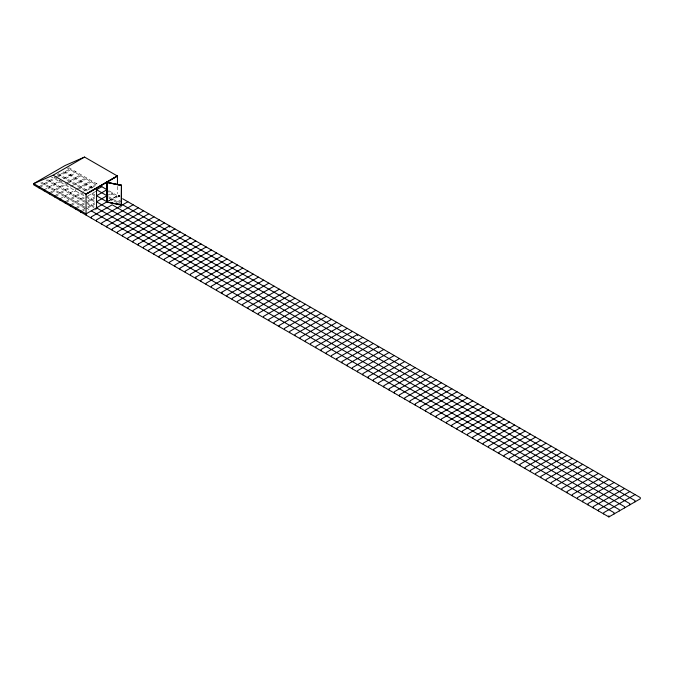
<?xml version="1.0" encoding="UTF-8"?>
<svg xmlns="http://www.w3.org/2000/svg" width="674" height="674" viewBox="0 0 674 674"><rect width="100%" height="100%" fill="white"/><g stroke="black" fill="none" stroke-linecap="round" stroke-linejoin="round"><path stroke-width="0.51" stroke-dasharray="3.37 2.53" d="M39.008 186.715L54.712 177.641L64.308 183.185M55.58 177.144L70.416 168.576L70.416 169.789L58.2 176.841M39.876 187.414L54.712 178.854L54.712 177.641M44.24 189.731L59.944 180.666L59.944 181.879L45.116 190.439M63.44 178.652L75.656 171.6L75.656 172.805L65.184 178.854L65.184 177.641M49.472 192.756L65.184 183.69L68.672 185.704M66.052 183.185L80.888 174.625L80.888 175.83L66.928 183.892M51.224 192.958L65.184 184.895L65.184 183.69M54.712 195.78L69.548 187.212M71.292 186.209L86.12 177.641L86.12 178.854L75.656 184.895L75.656 183.69M55.58 196.488L70.416 187.92L70.416 186.715M59.935 198.796L75.64 189.723L75.656 190.944L60.803 199.496M76.507 189.226L91.344 180.657L91.361 181.879L77.384 189.925M66.027 201.307L80.863 192.739L83.475 194.255M83.475 191.231L96.567 183.673L96.576 184.887L86.095 190.927L57.332 174.322M66.027 202.512L80.872 193.96L80.863 192.739M70.374 204.82L85.21 196.26M71.25 205.528L86.095 196.977M87.822 195.957L96.567 190.927M75.598 207.836L85.194 202.293M87.814 200.785L94.79 196.757M76.482 208.552L86.07 203M87.814 201.998L94.807 197.971M82.565 209.841L85.177 208.333M87.797 206.825L94.781 202.79M106.998 195.738L112.229 192.713L112.246 193.935L108.741 195.94M81.706 211.569L85.194 209.555M87.797 208.03L94.79 204.011M107.857 201.273L117.453 195.73L108.438 190.531M94.781 210.044L96.525 209.041M110.469 200.97L117.461 196.951L107.006 190.911M120.056 200.254L117.436 201.77L117.453 202.984L121.817 200.464M120.056 207.508L121.8 206.505M108.691 200.751L117.461 195.738M68.672 167.573L98.514 184.794M66.052 167.27L96.576 184.887M93.079 187.701L65.184 171.6L65.184 172.805M108.741 196.749L120.056 203.278M63.44 171.803L93.079 188.914M108.741 197.954L117.453 202.984M58.2 173.614L88.715 191.231M94.807 194.752L91.319 192.73L91.327 193.952L96.55 196.968M86.078 195.755L94.79 200.785M50.348 176.335L96.542 203M47.728 179.663L85.21 201.299M86.07 201.796L94.781 206.825M45.984 179.857L93.905 207.525M41.62 182.182L85.194 207.331M86.053 207.828L89.541 209.841M40.752 182.881L86.07 209.05M117.461 186.42L117.461 193.665M112.213 198.754L112.229 199.967M91.327 186.698L91.344 187.911M91.302 198.771L91.319 199.984M91.285 204.803L91.302 206.025M86.112 183.682L86.12 184.895M86.095 189.723L86.112 190.936M80.888 180.666L80.888 181.879M80.872 186.706L80.888 187.92M80.846 198.779L80.863 199.993M80.829 204.812L80.846 206.033M75.656 177.641L75.656 178.854M75.614 201.804L75.623 203.017M70.416 174.625L70.416 175.83M70.416 180.666L70.416 181.879M70.399 192.747L70.416 193.969M70.391 198.788L70.399 200.001M65.184 189.731L65.184 190.944M65.167 195.772L65.184 196.985M59.944 174.625L59.944 175.83M59.944 186.715L59.944 187.92M59.944 192.756L59.944 193.969M54.712 183.69L54.712 184.895M54.712 189.731L54.712 190.944M49.472 180.666L49.472 181.879M49.472 186.715L49.472 187.92M44.24 183.69L44.24 184.895M75.64 196.985L75.64 195.772L75.623 196.977"/><path stroke-width="1.01" d="M119.66 196.075L118.801 196.639L118.422 195.485L119.66 196.075L118.894 196.353L118.573 195.612M121.438 185.106L121.202 205.132L107.351 202.133L107.351 182.469L121.438 185.106L121.438 204.786L107.351 202.133L112.499 202.891M119.5 196.134L118.43 195.907L119.467 196.319M119.382 196.454L119.467 195.73L118.708 195.603M86.053 215.082L86.053 194.196L106.998 182.106L106.981 201.796L86.053 213.877L33.7 183.648L65.108 165.518L84.553 157.059L117.461 176.057L117.461 184.347M33.7 183.648L53.145 175.198L84.553 157.059M85.842 194.078L117.251 175.939M101.791 186.69L96.55 189.714L107.006 195.746L96.525 201.787L624.596 506.663L624.596 507.876M107.006 189.706L96.542 195.746L106.998 201.787M127.892 201.762L96.483 219.893L96.5 221.114M133.115 204.778L101.707 222.909L101.715 224.13M138.338 207.786L106.922 225.925L106.939 227.146M143.562 210.802L112.145 228.941L112.162 230.154M148.777 213.818L117.369 231.957L117.386 233.17M154.001 216.834L122.592 234.965L122.601 236.186M159.224 219.85L127.807 237.981L127.824 239.203M164.448 222.867L133.031 240.997L133.048 242.219M138.271 244.022L138.271 245.226L138.254 244.013L169.663 225.874L169.68 227.096M174.886 228.89L143.478 247.029L143.486 248.243M180.11 231.907L148.693 250.046L148.71 251.259M185.333 234.923L153.916 253.053L153.933 254.275M190.548 237.939L159.14 256.069L159.148 257.291M195.772 240.947L164.363 259.086L164.372 260.299M200.995 243.963L169.578 262.102L169.595 263.315M206.219 246.979L174.802 265.118L174.819 266.331M211.434 249.995L180.025 268.126L180.034 269.347M216.657 253.011L185.249 271.142L185.257 272.363M221.881 256.019L190.464 274.158L190.481 275.371M195.704 277.183L195.704 278.387L195.687 277.174L227.096 259.035M232.319 262.051L200.911 280.19L200.919 281.403M237.543 265.067L206.134 283.198L206.143 284.42M242.766 268.084L211.35 286.214L211.366 287.436M247.981 271.091L216.573 289.23L216.59 290.443M221.805 292.255L221.805 293.46L221.797 292.246L253.205 274.107M258.428 277.124L227.02 295.263L227.028 296.476M263.652 280.14L232.235 298.27L232.252 299.492M268.867 283.156L237.459 301.286L237.475 302.508M274.091 286.164L242.682 304.303L242.691 305.524M279.314 289.18L247.906 307.319L247.914 308.532M284.538 292.196L253.121 310.335L253.138 311.548M289.753 295.212L258.344 313.343L258.361 314.564M294.976 298.228L263.568 316.359L263.576 317.58M300.2 301.236L268.791 319.375L268.8 320.597M305.423 304.252L274.006 322.391L274.023 323.604M310.638 307.268L279.23 325.407L279.23 326.612M315.862 310.284L284.453 328.423L284.462 329.637M321.085 313.3L289.677 331.431L289.685 332.653M326.309 316.317L294.892 334.447L294.909 335.669M331.524 319.324L300.115 337.463L300.132 338.677M336.747 322.341L305.339 340.48L305.347 341.693M341.971 325.357L310.554 343.496L310.571 344.709M347.194 328.373L315.777 346.503L315.794 347.725M352.409 331.389L321.001 349.52L321.018 350.741M362.856 337.413L331.44 355.552L331.456 356.765M336.68 358.576L336.68 359.781L336.663 358.568L368.08 340.429M373.295 343.445L341.887 361.576L341.903 362.797M383.767 349.486L352.359 367.625L352.359 368.83M389.008 352.51L357.591 370.649L357.591 371.854M394.239 355.535L362.831 373.666L362.831 374.879M399.471 358.56L368.063 376.69L368.063 377.903M404.712 361.576L373.295 379.715L373.295 380.92M409.944 364.6L378.535 382.739L378.535 383.944M415.184 367.625L383.767 385.764L383.767 386.969M420.416 370.649L389.008 388.78L389.008 389.993M425.648 373.666L394.239 391.805L394.239 393.018M430.888 376.69L399.471 394.829L399.471 396.034M436.12 379.715L404.712 397.854L404.712 399.059M441.36 382.739L409.944 400.87L409.944 402.083M446.592 385.764L415.184 403.894L415.184 405.108M451.824 388.78L420.416 406.919L420.416 408.124M457.065 391.805L425.648 409.944L425.648 411.148M462.297 394.829L430.888 412.96L430.888 414.173M467.537 397.854L436.12 415.984L436.12 417.198M472.769 400.87L441.36 419.009L441.36 420.214M478.001 403.894L446.592 422.034L446.592 423.238M483.241 406.919L451.824 425.05L451.824 426.263M488.473 409.944L457.065 428.074L457.065 429.287M493.713 412.96L462.297 431.099L462.297 432.304M498.945 415.984L467.537 434.123L467.537 435.328M504.177 419.009L472.769 437.14L472.769 438.353M509.418 422.034L478.001 440.164L478.001 441.377M514.65 425.05L483.241 443.189L483.241 444.402M519.89 428.074L488.473 446.213L488.473 447.418M525.122 431.099L493.713 449.238L493.713 450.443M530.362 434.123L498.945 452.254L498.945 453.467M535.594 437.14L504.177 455.279L504.177 456.492M540.826 440.164L509.418 458.303L509.418 459.508M546.066 443.189L514.65 461.328L514.65 462.533M551.298 446.213L519.89 464.344L519.89 465.557M556.539 449.238L525.122 467.368L525.122 468.582M561.771 452.254L530.362 470.393L530.362 471.598M567.003 455.279L535.594 473.418L535.594 474.622M572.243 458.303L540.826 476.434L540.826 477.647M577.475 461.328L546.066 479.458L546.066 480.672M582.715 464.344L551.298 482.483L551.298 483.688M587.947 467.368L556.539 485.507L556.539 486.712M593.179 470.393L561.771 488.524L561.771 489.737M598.419 473.418L567.003 491.548L567.003 492.761M603.651 476.434L572.243 494.573L572.243 495.786M608.892 479.458L577.475 497.597L577.475 498.802M614.124 482.483L582.715 500.622L582.715 501.827M619.355 485.507L587.947 503.638L587.947 504.851M624.596 488.524L593.179 506.663L593.179 507.876M629.828 491.548L598.419 509.687L598.419 510.892M635.068 494.573L603.651 512.712L603.651 513.917M33.767 183.69L33.767 184.895L608.892 516.941L640.3 498.802L640.3 497.597L122.676 198.746M117.461 203.944L121.438 204.786M100.316 185.839L107.537 190.009M96.534 188.156L96.525 207.828M122.66 204.786L635.068 500.622L635.068 501.827M53.145 175.198L86.053 194.196L117.461 176.057L106.93 182.073L106.922 201.753M96.458 207.794L619.355 509.687L619.355 510.892M91.276 210.844L614.124 512.712L614.124 513.917M629.828 504.851L629.828 503.638L112.204 204.795L91.26 216.885L91.276 218.098M608.892 515.728L608.892 516.941M378.535 347.674L378.535 346.47L347.118 364.6L347.118 365.813M357.65 335.618L357.633 334.397L326.224 352.536L326.233 353.749M279.247 325.416L279.247 326.62M80.829 210.861L80.829 212.066M80.821 210.852L80.821 212.066M75.598 207.836L75.614 209.058M70.374 204.82L70.391 206.042M65.151 201.812L65.167 203.026M59.935 198.796L59.944 200.01M54.712 195.78L54.712 196.985M49.472 192.756L49.472 193.969M44.24 189.731L44.24 190.944M39.008 186.715L39.008 187.92M121.244 185.409L107.351 182.452L121.202 185.468"/></g></svg>
